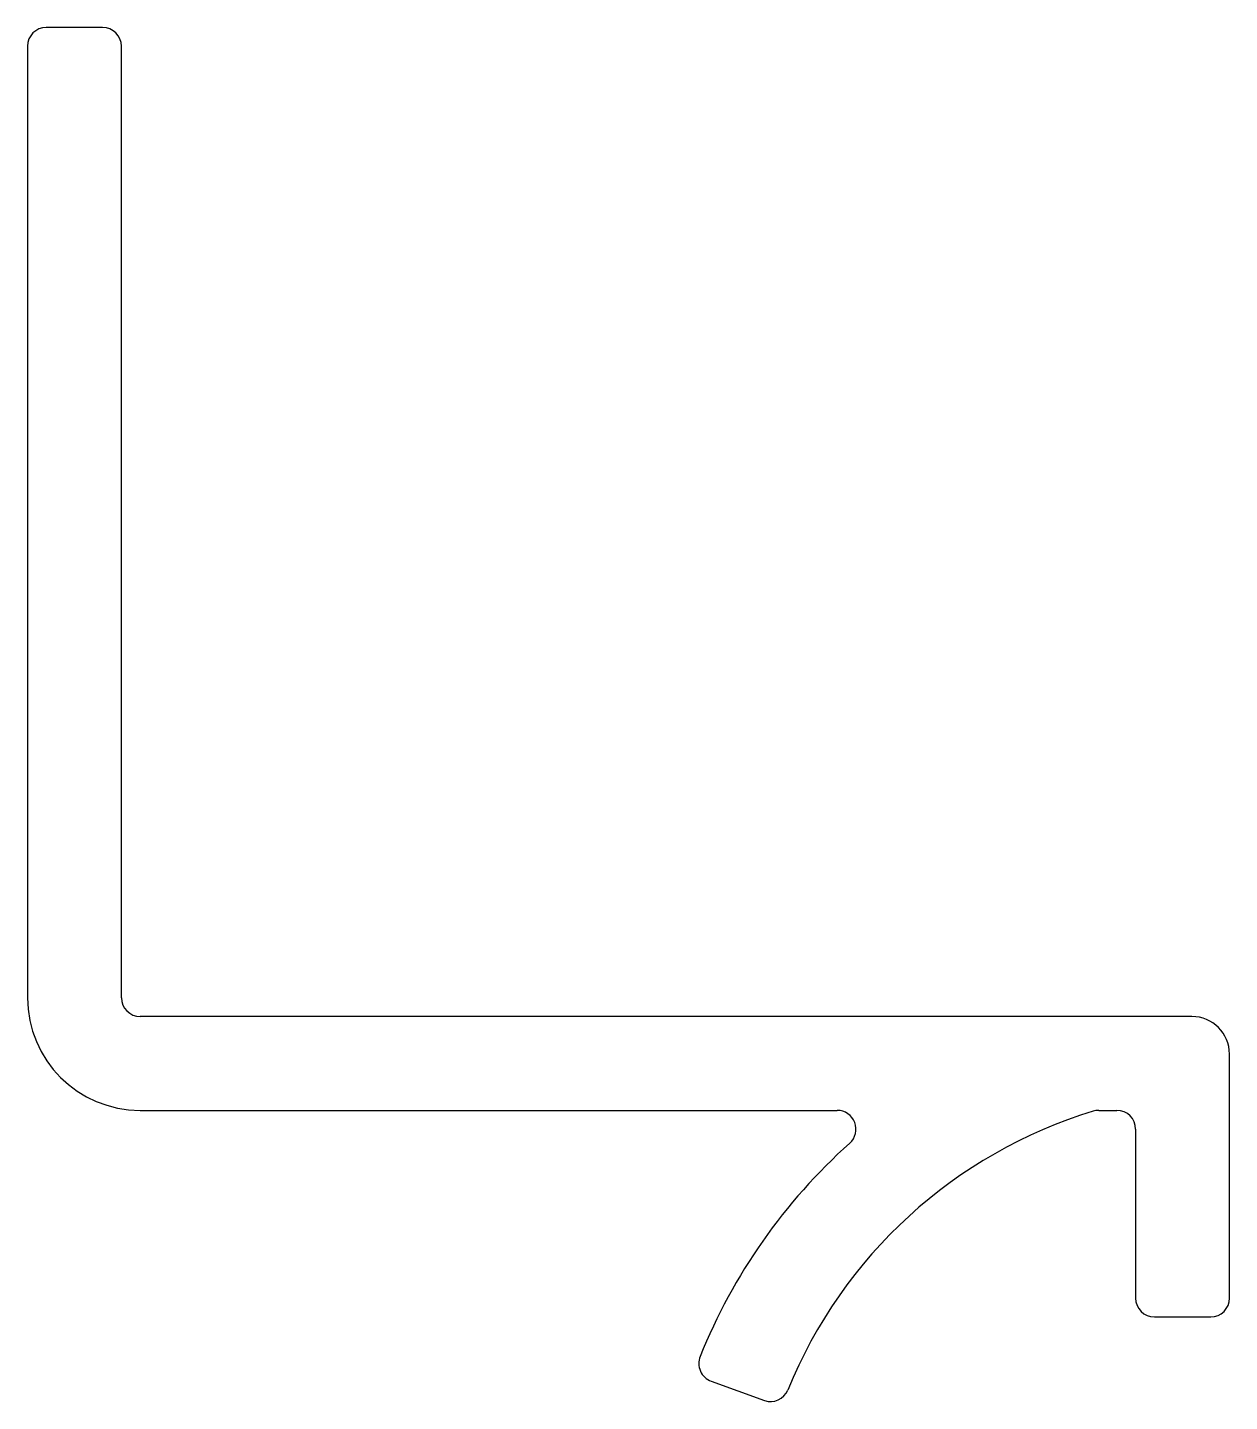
# Model space of a CAD drawing. Extents: x 2 to 34, y 0.8 to 37.4.
import ezdxf

# ---------------------------------------------------------------- set-up
doc = ezdxf.new("R2010")
doc.units = 0
doc.layers.get('0').update_dxf_attribs({"linetype": 'CONTINUOUS'})

msp = doc.modelspace()

# ---------------------------------------------------------------- linework, layer by layer
for p, q in [((3.982, 37.406), (2.482, 37.406)), ((1.982, 36.906), (1.982, 11.573)), ((4.482, 11.573), (4.482, 36.906)), ((32.982, 11.073), (4.982, 11.073)), ((33.982, 3.573), (33.982, 10.073)), ((4.982, 8.573), (23.538, 8.573)), ((30.5, 8.573), (30.982, 8.573)), ((31.482, 8.073), (31.482, 3.573)), ((31.982, 3.073), (33.482, 3.073)), ((20.182, 1.365), (21.602, 0.848))]:
    msp.add_line(p, q)
for centre, radius, start, end in [((2.482, 36.906), 0.5, 90, 180), ((3.982, 36.906), 0.5, 0, 90), ((4.982, 11.573), 3, 180, 270), ((4.982, 11.573), 0.5, 180, 270), ((32.982, 10.073), 1, 0, 90), ((34.082, -3.694), 12.8, 106.9272, 157.8788), ((23.538, 8.073), 0.5, 311.8603, 90.0026), ((30.5, 8.073), 0.5, 90, 106.9273), ((30.982, 8.073), 0.5, 360, 90), ((34.082, -3.694), 15.3, 131.8623, 158.0642), ((31.982, 3.573), 0.5, 180, 270), ((33.482, 3.573), 0.5, 270, 0), ((20.353, 1.835), 0.5, 158.0641, 250.0065), ((21.764, 1.321), 0.5, 251.1981, 337.003)]:
    msp.add_arc(centre, radius, start, end)

doc.saveas('drawing.dxf')
